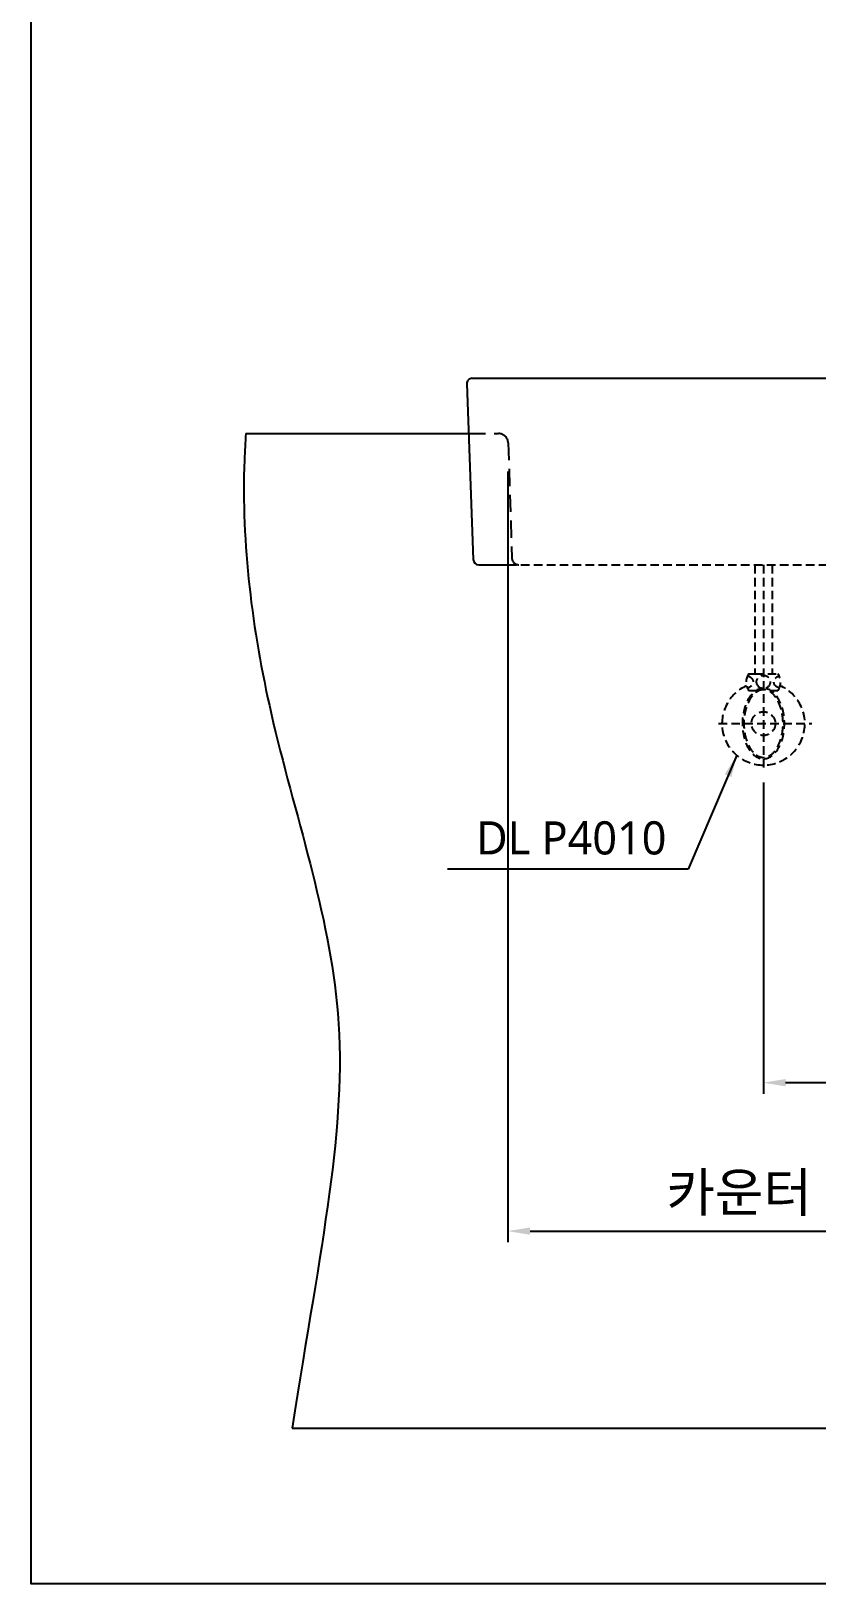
# Model space of a CAD drawing. Extents: x 116 to 3767, y -181 to 2100.
# Drawn here: x 116 to 685, y -181 to 943 of the extents above; entities that cross this region are included whole.
import ezdxf

# ---------------------------------------------------------------- set-up
doc = ezdxf.new("R2010")
doc.units = 0
doc.header["$LTSCALE"] = 25
doc.header["$MEASUREMENT"] = 0
doc.linetypes.add('HIDDEN', pattern=[0.375, 0.25, -0.125])
doc.layers.get('DEFPOINTS').update_dxf_attribs({"linetype": 'CONTINUOUS'})
for name, color, linetype in [('1', 1, 'CONTINUOUS'), ('2', 2, 'CONTINUOUS'), ('3', 3, 'CONTINUOUS'), ('6', 6, 'CONTINUOUS'), ('SA-DOOR', 4, 'CONTINUOUS')]:
    doc.layers.add(name, color=color, linetype=linetype)
doc.styles.get("Standard").update_dxf_attribs({"font": 'NanumGothic.ttf'})
doc.dimstyles.get("Standard").update_dxf_attribs({"dimtxt": 2.5, "dimasz": 2, "dimexe": 2, "dimexo": 1, "dimgap": 1.5, "dimtad": 1, "dimdec": 0, "dimlfac": 10, "dimrnd": 0.5, "dimzin": 0, "dimdsep": 46, "dimtxsty": 'Standard', "dimcen": 0, "dimclrt": 2, "dimadec": 0, "dimazin": 0, "dimtfac": 1, "dimtdec": 0, "dimtmove": 0, "dimatfit": 3, "dimfxl": 1, "dimtolj": 1, "dimtzin": 0, "dimarcsym": 0})

# ---------------------------------------------------------------- blocks, each defined once
blk = doc.blocks.new('*D4')
at = {"layer": '1', "color": 3, "lineweight": -2, "transparency": 16777216}
for p, q in [((646.6, 398.8), (646.6, 173.4)), ((796.6, 398.8), (796.6, 173.4)), ((780.6, 181.4), (662.6, 181.4))]:
    blk.add_line(p, q, dxfattribs=at)
at = {"layer": '1', "color": 3, "transparency": 16777216}
for points in [[(662.6, 184.1), (662.6, 178.8), (646.6, 181.4)], [(780.6, 184.1), (780.6, 178.8), (796.6, 181.4)]]:
    blk.add_solid(points, dxfattribs=at)
at = {"layer": 'DEFPOINTS', "color": 0, "transparency": 16777216}
for p in [(646.6, 406.8), (796.6, 406.8), (646.6, 181.4)]:
    blk.add_point(p, dxfattribs=at)
at = {"layer": '1', "color": 2, "transparency": 16777216, "insert": (721.6, 204.6), "char_height": 28, "attachment_point": 5}
blk.add_mtext('\\A1;150', dxfattribs=at)
blk = doc.blocks.new('*D10')
at = {"layer": '3', "color": 3, "lineweight": -2, "transparency": 16777216}
for p, q in [((461.6, 623.9), (461.6, 66)), ((981.6, 623.9), (981.6, 66)), ((477.6, 74), (965.6, 74))]:
    blk.add_line(p, q, dxfattribs=at)
at = {"layer": '3', "color": 3, "transparency": 16777216}
for points in [[(477.6, 76.6), (477.6, 71.3), (461.6, 74)], [(965.6, 76.6), (965.6, 71.3), (981.6, 74)]]:
    blk.add_solid(points, dxfattribs=at)
at = {"layer": 'DEFPOINTS', "color": 0, "transparency": 16777216}
for p in [(461.6, 631.9), (981.6, 631.9), (981.6, 74)]:
    blk.add_point(p, dxfattribs=at)
at = {"layer": '3', "color": 2, "transparency": 16777216, "insert": (721.6, 100.5), "char_height": 28, "attachment_point": 5}
blk.add_mtext('\\A1;카운터 시공도참고', dxfattribs=at)

msp = doc.modelspace()

# ---------------------------------------------------------------- linework, layer by layer
at = {"layer": '1'}
for p, q in [((271.9, 651.4), (433.1, 651.4)), ((305.4, -68.6), (1375.5, -68.6))]:
    msp.add_line(p, q, dxfattribs=at)
at = {"layer": '1', "color": 7}
msp.add_line((440.5, 556.4), (461.6, 556.4), dxfattribs=at)
at = {"layer": '1'}
msp.add_open_spline([(271.9, 651.4), (271.4, 645.1), (267.8, 577.7), (285.6, 435.2), (361.8, 222.8), (326.2, 64.9), (305.4, -68.6)], degree=3, knots=[121.477491, 121.477491, 121.477491, 121.477491, 134.790097, 262.823736, 417.289914, 593.572633, 593.572633, 593.572633, 593.572633], dxfattribs=at)
at = {"layer": '2', "color": 7, "linetype": 'HIDDEN', "ltscale": 2}
for p, q in [((432.9, 651.4), (454.8, 651.4)), ((461.8, 644.6), (464.5, 561.3))]:
    msp.add_line(p, q, dxfattribs=at)
for centre, radius, start, end in [((454.8, 644.4), 7, 1.7184, 90), ((469.5, 561.4), 5, 181.7184, 270)]:
    msp.add_arc(centre, radius, start, end, dxfattribs=at)
at = {"layer": '3', "color": 7}
for p, q in [((431.8, 687.3), (436.5, 560.3)), ((435.8, 691.4), (721.6, 691.4))]:
    msp.add_line(p, q, dxfattribs=at)
at = {"layer": '3', "color": 7, "linetype": 'HIDDEN'}
msp.add_line((461.6, 556.4), (721.6, 556.4), dxfattribs=at)
at = {"layer": '3', "color": 7}
msp.add_arc((435.8, 687.4), 4, 90, 181.9092, dxfattribs=at)
at = {"layer": '3', "color": 7, "ltscale": 2}
msp.add_arc((440.5, 560.4), 4, 181.9092, 270, dxfattribs=at)
at = {"layer": '6', "linetype": 'HIDDEN'}
for p, q in [((640.3, 556.4, 9.3), (640.3, 477.4, 9.3)), ((646.6, 556.4, 9.3), (646.6, 406.8, 9.3)), ((653, 556.4, 9.3), (653, 477.4, 9.3)), ((636.1, 477.4, 9.3), (640.3, 477.4, 9.3)), ((640.3, 477.4, 9.3), (657.1, 477.4, 9.3)), ((636.1, 465.4, 9.3), (641.5, 465.4, 9.3)), ((651.8, 465.4, 9.3), (657.1, 465.4, 9.3)), ((614, 441.4, 9.3), (681.6, 441.4, 9.3))]:
    msp.add_line(p, q, dxfattribs=at)
msp.add_circle((646.6, 441.4, 9.3), 8.62, dxfattribs=at)
for centre, radius, start, end in [((644.1, 471.4, 9.3), 10, 143.1301, 216.8699), ((649.1, 471.4, 9.3), 10, 323.1301, 36.8699), ((646.6, 441.4, 9.3), 30, 113.9173, 66.0827)]:
    msp.add_arc(centre, radius, start, end, dxfattribs=at)
at = {"layer": '6', "linetype": 'HIDDEN', "extrusion": (0, 0, -1)}
for centre, major_axis, start_param, end_param in [((633.9, 471.6, 9.3), (-5.23, 0), 1.824119, 4.49897), ((659.4, 471.6, 9.3), (5.23, 0), 1.800504, 4.443058)]:
    msp.add_ellipse(centre, major_axis=major_axis, ratio=0.866391, start_param=start_param, end_param=end_param, dxfattribs=at)
for centre, major_axis, ratio in [((646.6, 471.6, 9.3), (-5.23, 0), 0.866391), ((646.6, 441.4, 9.3), (0, 25.5), 0.596529)]:
    msp.add_ellipse(centre, major_axis=major_axis, ratio=ratio, dxfattribs=at)
at = {"layer": '6', "linetype": 'HIDDEN'}
msp.add_open_spline([(646.6, 465.9, 9.3), (648.7, 465.9, 9.3), (650.8, 465.1, 9.3), (654.7, 461.9, 9.3), (656.5, 459.4, 9.3), (659.2, 453.4, 9.3), (660.1, 449.8, 9.3), (661, 442.3, 9.3), (660.9, 438.4, 9.3), (659.7, 431, 9.3), (658.5, 427.6, 9.3), (655.5, 422, 9.3), (653.6, 419.8, 9.3), (649.6, 417.2, 9.3), (647.5, 416.7, 9.3), (643.4, 417.3, 9.3), (641.3, 418.4, 9.3), (637.5, 422.3, 9.3), (635.9, 425, 9.3), (633.5, 431.4, 9.3), (632.7, 435.1, 9.3), (632.3, 442.7, 9.3), (632.6, 446.6, 9.3), (634.2, 453.7, 9.3), (635.5, 457, 9.3), (638.7, 462.1, 9.3), (640.7, 463.9, 9.3), (644, 465.6, 9.3), (645.3, 465.9, 9.3), (646.6, 465.9, 9.3)], degree=3, knots=[0, 0, 0, 0, 0.46111, 0.46111, 0.922219, 0.922219, 1.383329, 1.383329, 1.844439, 1.844439, 2.305549, 2.305549, 2.766658, 2.766658, 3.227768, 3.227768, 3.688878, 3.688878, 4.149988, 4.149988, 4.611097, 4.611097, 5.072207, 5.072207, 5.533317, 5.533317, 5.994427, 5.994427, 6.283185, 6.283185, 6.283185, 6.283185], dxfattribs=at)
at = {"layer": 'SA-DOOR', "color": 7}
msp.add_lwpolyline([(116.4, 2100), (3767, 2100), (3767, -181.5), (116.4, -181.5)], close=True, dxfattribs=at)

# ---------------------------------------------------------------- texts
at = {"layer": '1', "color": 2, "insert": (507.5, 358.5), "char_height": 24, "attachment_point": 5}
msp.add_mtext('DL P4010', dxfattribs=at)

# ---------------------------------------------------------------- dimensions: what is measured, and where the dimension line sits
at = {"layer": '1'}
dim = msp.add_linear_dim(base=(646.6, 181.4, 9.3), p1=(796.6, 406.8, 9.3), p2=(646.6, 406.8, 9.3), dimstyle='Standard', override={"dimscale": 0.8, "dimtxt": 35, "dimasz": 20, "dimexe": 10, "dimexo": 10, "dimgap": 10, "dimlfac": 1, "dimzin": 8, "dimclrd": 3, "dimclre": 3}, dxfattribs=at)
dim.commit()
dim.dimension.update_dxf_attribs({"geometry": '*D4', "text_midpoint": (721.6, 204.6, 9.3)})
at = {"layer": '3', "color": 7}
dim = msp.add_linear_dim(base=(981.6, 74), p1=(461.6, 631.9), p2=(981.6, 631.9), text='카운터 시공도참고', dimstyle='Standard', override={"dimscale": 0.8, "dimtxt": 35, "dimasz": 20, "dimexe": 10, "dimexo": 10, "dimgap": 10, "dimlfac": 1, "dimzin": 8, "dimclrd": 3, "dimclre": 3}, dxfattribs=at)
dim.commit()
dim.dimension.update_dxf_attribs({"geometry": '*D10', "text_midpoint": (721.6, 74), "dimtype": 160})

# ---------------------------------------------------------------- leaders
at = {"layer": '1'}
msp.add_leader([(627.3, 418.5, 9.3), (592.2, 336.1, 9.3), (417.8, 336.1, 9.3)], dimstyle='Standard', override={"dimscale": 0.8, "dimtxt": 35, "dimasz": 20, "dimexe": 10, "dimexo": 10, "dimgap": 10, "dimtad": 0, "dimlfac": 1, "dimzin": 8, "dimclrd": 3, "dimclre": 3, "dimarcsym": 1}, dxfattribs=at)

doc.saveas('drawing.dxf')
